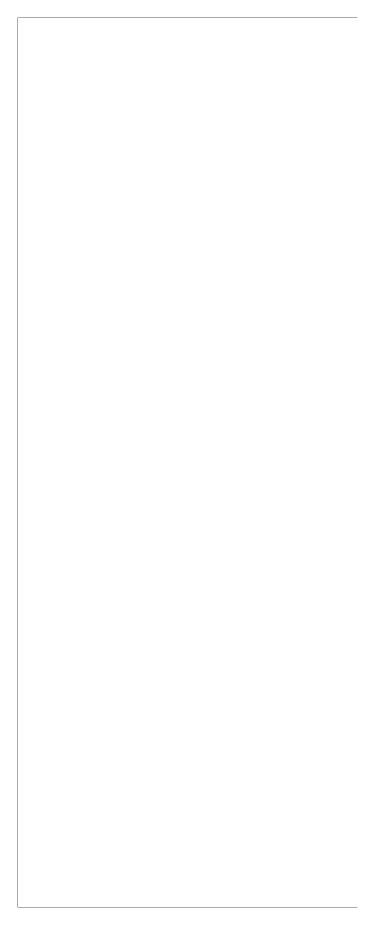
# Model space of a CAD drawing. Header units: metres. Extents: x 0 to 4925, y -4925 to 0.
# Drawn here: x 0 to 1878, y -4925 to 0 of the extents above; entities that cross this region are included whole.
import ezdxf

# ---------------------------------------------------------------- set-up
doc = ezdxf.new("R2010")
doc.units = ezdxf.units.M
doc.layers.add('substrate', color=5, linetype='Continuous')

msp = doc.modelspace()

# ---------------------------------------------------------------- linework, layer by layer
at = {"layer": 'substrate', "const_width": 0.5}
msp.add_lwpolyline([(1879.2, 0), (1869.5, 0), (1859.9, 0), (1850.2, 0), (1840.6, 0), (1831, 0), (1821.3, 0), (1811.7, 0), (1802.1, 0), (1792.4, 0), (1782.8, 0), (1773.2, 0), (1763.5, 0), (1753.9, 0), (1744.2, 0), (1734.6, 0), (1725, 0), (1715.3, 0), (1705.7, 0), (1696.1, 0), (1686.4, 0), (1676.8, 0), (1667.2, 0), (1657.5, 0), (1647.9, 0), (1638.2, 0), (1628.6, 0), (1619, 0), (1609.3, 0), (1599.7, 0), (1590.1, 0), (1580.4, 0), (1570.8, 0), (1561.1, 0), (1551.5, 0), (1541.9, 0), (1532.2, 0), (1522.6, 0), (1513, 0), (1503.3, 0), (1493.7, 0), (1484.1, 0), (1474.4, 0), (1464.8, 0), (1455.1, 0), (1445.5, 0), (1435.9, 0), (1426.2, 0), (1416.6, 0), (1407, 0), (1397.3, 0), (1387.7, 0), (1378.1, 0), (1368.4, 0), (1358.8, 0), (1349.1, 0), (1339.5, 0), (1329.9, 0), (1320.2, 0), (1310.6, 0), (1301, 0), (1291.3, 0), (1281.7, 0), (1272, 0), (1262.4, 0), (1252.8, 0), (1243.1, 0), (1233.5, 0), (1223.9, 0), (1214.2, 0), (1204.6, 0), (1195, 0), (1185.3, 0), (1175.7, 0), (1166, 0), (1156.4, 0), (1146.8, 0), (1137.1, 0), (1127.5, 0), (1117.9, 0), (1108.2, 0), (1098.6, 0), (1088.9, 0), (1079.3, 0), (1069.7, 0), (1060, 0), (1050.4, 0), (1040.8, 0), (1031.1, 0), (1021.5, 0), (1011.9, 0), (1002.2, 0), (992.6, 0), (982.9, 0), (973.3, 0), (963.7, 0), (954, 0), (944.4, 0), (934.8, 0), (925.1, 0), (915.5, 0), (905.9, 0), (896.2, 0), (886.6, 0), (876.9, 0), (867.3, 0), (857.7, 0), (848, 0), (838.4, 0), (828.8, 0), (819.1, 0), (809.5, 0), (799.8, 0), (790.2, 0), (780.6, 0), (770.9, 0), (761.3, 0), (751.7, 0), (742, 0), (732.4, 0), (722.8, 0), (713.1, 0), (703.5, 0), (693.8, 0), (684.2, 0), (674.6, 0), (664.9, 0), (655.3, 0), (645.7, 0), (636, 0), (626.4, 0), (616.8, 0), (607.1, 0), (597.5, 0), (587.8, 0), (578.2, 0), (568.6, 0), (558.9, 0), (549.3, 0), (539.7, 0), (530, 0), (520.4, 0), (510.7, 0), (501.1, 0), (491.5, 0), (481.8, 0), (472.2, 0), (462.6, 0), (452.9, 0), (443.3, 0), (433.7, 0), (424, 0), (414.4, 0), (404.7, 0), (395.1, 0), (385.5, 0), (375.8, 0), (366.2, 0), (356.6, 0), (346.9, 0), (337.3, 0), (327.6, 0), (318, 0), (308.4, 0), (298.7, 0), (289.1, 0), (279.5, 0), (269.8, 0), (260.2, 0), (250.6, 0), (240.9, 0), (231.3, 0), (221.6, 0), (212, 0), (202.4, 0), (192.7, 0), (183.1, 0), (173.5, 0), (163.8, 0), (154.2, 0), (144.6, 0), (134.9, 0), (125.3, 0), (115.6, 0), (106, 0), (96.4, 0), (86.7, 0), (77.1, 0), (67.5, 0), (57.8, 0), (48.2, 0), (38.5, 0), (28.9, 0), (19.3, 0), (9.6, 0), (0, 0), (0, -9.6), (0, -19.3), (0, -28.9), (0, -38.5), (0, -48.2), (0, -57.8), (0, -67.5), (0, -77.1), (0, -86.7), (0, -96.4), (0, -106), (0, -115.6), (0, -125.3), (0, -134.9), (0, -144.6), (0, -154.2), (0, -163.8), (0, -173.5), (0, -183.1), (0, -192.7), (0, -202.4), (0, -212), (0, -221.6), (0, -231.3), (0, -240.9), (0, -250.6), (0, -260.2), (0, -269.8), (0, -279.5), (0, -289.1), (0, -298.7), (0, -308.4), (0, -318), (0, -327.6), (0, -337.3), (0, -346.9), (0, -356.6), (0, -366.2), (0, -375.8), (0, -385.5), (0, -395.1), (0, -404.7), (0, -414.4), (0, -424), (0, -433.7), (0, -443.3), (0, -452.9), (0, -462.6), (0, -472.2), (0, -481.8), (0, -491.5), (0, -501.1), (0, -510.7), (0, -520.4), (0, -530), (0, -539.7), (0, -549.3), (0, -558.9), (0, -568.6), (0, -578.2), (0, -587.8), (0, -597.5), (0, -607.1), (0, -616.8), (0, -626.4), (0, -636), (0, -645.7), (0, -655.3), (0, -664.9), (0, -674.6), (0, -684.2), (0, -693.8), (0, -703.5), (0, -713.1), (0, -722.8), (0, -732.4), (0, -742), (0, -751.7), (0, -761.3), (0, -770.9), (0, -780.6), (0, -790.2), (0, -799.8), (0, -809.5), (0, -819.1), (0, -828.8), (0, -838.4), (0, -848), (0, -857.7), (0, -867.3), (0, -876.9), (0, -886.6), (0, -896.2), (0, -905.9), (0, -915.5), (0, -925.1), (0, -934.8), (0, -944.4), (0, -954), (0, -963.7), (0, -973.3), (0, -982.9), (0, -992.6), (0, -1002.2), (0, -1011.9), (0, -1021.5), (0, -1031.1), (0, -1040.8), (0, -1050.4), (0, -1060), (0, -1069.7), (0, -1079.3), (0, -1088.9), (0, -1098.6), (0, -1108.2), (0, -1117.9), (0, -1127.5), (0, -1137.1), (0, -1146.8), (0, -1156.4), (0, -1166), (0, -1175.7), (0, -1185.3), (0, -1195), (0, -1204.6), (0, -1214.2), (0, -1223.9), (0, -1233.5), (0, -1243.1), (0, -1252.8), (0, -1262.4), (0, -1272), (0, -1281.7), (0, -1291.3), (0, -1301), (0, -1310.6), (0, -1320.2), (0, -1329.9), (0, -1339.5), (0, -1349.1), (0, -1358.8), (0, -1368.4), (0, -1378.1), (0, -1387.7), (0, -1397.3), (0, -1407), (0, -1416.6), (0, -1426.2), (0, -1435.9), (0, -1445.5), (0, -1455.1), (0, -1464.8), (0, -1474.4), (0, -1484.1), (0, -1493.7), (0, -1503.3), (0, -1513), (0, -1522.6), (0, -1532.2), (0, -1541.9), (0, -1551.5), (0, -1561.1), (0, -1570.8), (0, -1580.4), (0, -1590.1), (0, -1599.7), (0, -1609.3), (0, -1619), (0, -1628.6), (0, -1638.2), (0, -1647.9), (0, -1657.5), (0, -1667.2), (0, -1676.8), (0, -1686.4), (0, -1696.1), (0, -1705.7), (0, -1715.3), (0, -1725), (0, -1734.6), (0, -1744.2), (0, -1753.9), (0, -1763.5), (0, -1773.2), (0, -1782.8), (0, -1792.4), (0, -1802.1), (0, -1811.7), (0, -1821.3), (0, -1831), (0, -1840.6), (0, -1850.2), (0, -1859.9), (0, -1869.5), (0, -1879.2), (0, -1888.8), (0, -1898.4), (0, -1908.1), (0, -1917.7), (0, -1927.3), (0, -1937), (0, -1946.6), (0, -1956.3), (0, -1965.9), (0, -1975.5), (0, -1985.2), (0, -1994.8), (0, -2004.4), (0, -2014.1), (0, -2023.7), (0, -2033.3), (0, -2043), (0, -2052.6), (0, -2062.3), (0, -2071.9), (0, -2081.5), (0, -2091.2), (0, -2100.8), (0, -2110.4), (0, -2120.1), (0, -2129.7), (0, -2139.4), (0, -2149), (0, -2158.6), (0, -2168.3), (0, -2177.9), (0, -2187.5), (0, -2197.2), (0, -2206.8), (0, -2216.4), (0, -2226.1), (0, -2235.7), (0, -2245.4), (0, -2255), (0, -2264.6), (0, -2274.3), (0, -2283.9), (0, -2293.5), (0, -2303.2), (0, -2312.8), (0, -2322.4), (0, -2332.1), (0, -2341.7), (0, -2351.4), (0, -2361), (0, -2370.6), (0, -2380.3), (0, -2389.9), (0, -2399.5), (0, -2409.2), (0, -2418.8), (0, -2428.5), (0, -2438.1), (0, -2447.7), (0, -2457.4), (0, -2467), (0, -2476.6), (0, -2486.3), (0, -2495.9), (0, -2505.5), (0, -2515.2), (0, -2524.8), (0, -2534.5), (0, -2544.1), (0, -2553.7), (0, -2563.4), (0, -2573), (0, -2582.6), (0, -2592.3), (0, -2601.9), (0, -2611.6), (0, -2621.2), (0, -2630.8), (0, -2640.5), (0, -2650.1), (0, -2659.7), (0, -2669.4), (0, -2679), (0, -2688.6), (0, -2698.3), (0, -2707.9), (0, -2717.6), (0, -2727.2), (0, -2736.8), (0, -2746.5), (0, -2756.1), (0, -2765.7), (0, -2775.4), (0, -2785), (0, -2794.6), (0, -2804.3), (0, -2813.9), (0, -2823.6), (0, -2833.2), (0, -2842.8), (0, -2852.5), (0, -2862.1), (0, -2871.7), (0, -2881.4), (0, -2891), (0, -2900.7), (0, -2910.3), (0, -2919.9), (0, -2929.6), (0, -2939.2), (0, -2948.8), (0, -2958.5), (0, -2968.1), (0, -2977.7), (0, -2987.4), (0, -2997), (0, -3006.7), (0, -3016.3), (0, -3025.9), (0, -3035.6), (0, -3045.2), (0, -3054.8), (0, -3064.5), (0, -3074.1), (0, -3083.8), (0, -3093.4), (0, -3103), (0, -3112.7), (0, -3122.3), (0, -3131.9), (0, -3141.6), (0, -3151.2), (0, -3160.8), (0, -3170.5), (0, -3180.1), (0, -3189.8), (0, -3199.4), (0, -3209), (0, -3218.7), (0, -3228.3), (0, -3237.9), (0, -3247.6), (0, -3257.2), (0, -3266.8), (0, -3276.5), (0, -3286.1), (0, -3295.8), (0, -3305.4), (0, -3315), (0, -3324.7), (0, -3334.3), (0, -3343.9), (0, -3353.6), (0, -3363.2), (0, -3372.9), (0, -3382.5), (0, -3392.1), (0, -3401.8), (0, -3411.4), (0, -3421), (0, -3430.7), (0, -3440.3), (0, -3449.9), (0, -3459.6), (0, -3469.2), (0, -3478.9), (0, -3488.5), (0, -3498.1), (0, -3507.8), (0, -3517.4), (0, -3527), (0, -3536.7), (0, -3546.3), (0, -3555.9), (0, -3565.6), (0, -3575.2), (0, -3584.9), (0, -3594.5), (0, -3604.1), (0, -3613.8), (0, -3623.4), (0, -3633), (0, -3642.7), (0, -3652.3), (0, -3662), (0, -3671.6), (0, -3681.2), (0, -3690.9), (0, -3700.5), (0, -3710.1), (0, -3719.8), (0, -3729.4), (0, -3739), (0, -3748.7), (0, -3758.3), (0, -3768), (0, -3777.6), (0, -3787.2), (0, -3796.9), (0, -3806.5), (0, -3816.1), (0, -3825.8), (0, -3835.4), (0, -3845.1), (0, -3854.7), (0, -3864.3), (0, -3874), (0, -3883.6), (0, -3893.2), (0, -3902.9), (0, -3912.5), (0, -3922.1), (0, -3931.8), (0, -3941.4), (0, -3951.1), (0, -3960.7), (0, -3970.3), (0, -3980), (0, -3989.6), (0, -3999.2), (0, -4008.9), (0, -4018.5), (0, -4028.1), (0, -4037.8), (0, -4047.4), (0, -4057.1), (0, -4066.7), (0, -4076.3), (0, -4086), (0, -4095.6), (0, -4105.2), (0, -4114.9), (0, -4124.5), (0, -4134.2), (0, -4143.8), (0, -4153.4), (0, -4163.1), (0, -4172.7), (0, -4182.3), (0, -4192), (0, -4201.6), (0, -4211.2), (0, -4220.9), (0, -4230.5), (0, -4240.2), (0, -4249.8), (0, -4259.4), (0, -4269.1), (0, -4278.7), (0, -4288.3), (0, -4298), (0, -4307.6), (0, -4317.2), (0, -4326.9), (0, -4336.5), (0, -4346.2), (0, -4355.8), (0, -4365.4), (0, -4375.1), (0, -4384.7), (0, -4394.3), (0, -4404), (0, -4413.6), (0, -4423.3), (0, -4432.9), (0, -4442.5), (0, -4452.2), (0, -4461.8), (0, -4471.4), (0, -4481.1), (0, -4490.7), (0, -4500.3), (0, -4510), (0, -4519.6), (0, -4529.3), (0, -4538.9), (0, -4548.5), (0, -4558.2), (0, -4567.8), (0, -4577.4), (0, -4587.1), (0, -4596.7), (0, -4606.4), (0, -4616), (0, -4625.6), (0, -4635.3), (0, -4644.9), (0, -4654.5), (0, -4664.2), (0, -4673.8), (0, -4683.4), (0, -4693.1), (0, -4702.7), (0, -4712.4), (0, -4722), (0, -4731.6), (0, -4741.3), (0, -4750.9), (0, -4760.5), (0, -4770.2), (0, -4779.8), (0, -4789.4), (0, -4799.1), (0, -4808.7), (0, -4818.4), (0, -4828), (0, -4837.6), (0, -4847.3), (0, -4856.9), (0, -4866.5), (0, -4876.2), (0, -4885.8), (0, -4895.5), (0, -4905.1), (0, -4914.7), (0, -4924.4), (9.6, -4924.4), (19.3, -4924.4), (28.9, -4924.4), (38.5, -4924.4), (48.2, -4924.4), (57.8, -4924.4), (67.5, -4924.4), (77.1, -4924.4), (86.7, -4924.4), (96.4, -4924.4), (106, -4924.4), (115.6, -4924.4), (125.3, -4924.4), (134.9, -4924.4), (144.6, -4924.4), (154.2, -4924.4), (163.8, -4924.4), (173.5, -4924.4), (183.1, -4924.4), (192.7, -4924.4), (202.4, -4924.4), (212, -4924.4), (221.6, -4924.4), (231.3, -4924.4), (240.9, -4924.4), (250.6, -4924.4), (260.2, -4924.4), (269.8, -4924.4), (279.5, -4924.4), (289.1, -4924.4), (298.7, -4924.4), (308.4, -4924.4), (318, -4924.4), (327.6, -4924.4), (337.3, -4924.4), (346.9, -4924.4), (356.6, -4924.4), (366.2, -4924.4), (375.8, -4924.4), (385.5, -4924.4), (395.1, -4924.4), (404.7, -4924.4), (414.4, -4924.4), (424, -4924.4), (433.7, -4924.4), (443.3, -4924.4), (452.9, -4924.4), (462.6, -4924.4), (472.2, -4924.4), (481.8, -4924.4), (491.5, -4924.4), (501.1, -4924.4), (510.7, -4924.4), (520.4, -4924.4), (530, -4924.4), (539.7, -4924.4), (549.3, -4924.4), (558.9, -4924.4), (568.6, -4924.4), (578.2, -4924.4), (587.8, -4924.4), (597.5, -4924.4), (607.1, -4924.4), (616.8, -4924.4), (626.4, -4924.4), (636, -4924.4), (645.7, -4924.4), (655.3, -4924.4), (664.9, -4924.4), (674.6, -4924.4), (684.2, -4924.4), (693.8, -4924.4), (703.5, -4924.4), (713.1, -4924.4), (722.8, -4924.4), (732.4, -4924.4), (742, -4924.4), (751.7, -4924.4), (761.3, -4924.4), (770.9, -4924.4), (780.6, -4924.4), (790.2, -4924.4), (799.8, -4924.4), (809.5, -4924.4), (819.1, -4924.4), (828.8, -4924.4), (838.4, -4924.4), (848, -4924.4), (857.7, -4924.4), (867.3, -4924.4), (876.9, -4924.4), (886.6, -4924.4), (896.2, -4924.4), (905.9, -4924.4), (915.5, -4924.4), (925.1, -4924.4), (934.8, -4924.4), (944.4, -4924.4), (954, -4924.4), (963.7, -4924.4), (973.3, -4924.4), (982.9, -4924.4), (992.6, -4924.4), (1002.2, -4924.4), (1011.9, -4924.4), (1021.5, -4924.4), (1031.1, -4924.4), (1040.8, -4924.4), (1050.4, -4924.4), (1060, -4924.4), (1069.7, -4924.4), (1079.3, -4924.4), (1088.9, -4924.4), (1098.6, -4924.4), (1108.2, -4924.4), (1117.9, -4924.4), (1127.5, -4924.4), (1137.1, -4924.4), (1146.8, -4924.4), (1156.4, -4924.4), (1166, -4924.4), (1175.7, -4924.4), (1185.3, -4924.4), (1195, -4924.4), (1204.6, -4924.4), (1214.2, -4924.4), (1223.9, -4924.4), (1233.5, -4924.4), (1243.1, -4924.4), (1252.8, -4924.4), (1262.4, -4924.4), (1272, -4924.4), (1281.7, -4924.4), (1291.3, -4924.4), (1301, -4924.4), (1310.6, -4924.4), (1320.2, -4924.4), (1329.9, -4924.4), (1339.5, -4924.4), (1349.1, -4924.4), (1358.8, -4924.4), (1368.4, -4924.4), (1378.1, -4924.4), (1387.7, -4924.4), (1397.3, -4924.4), (1407, -4924.4), (1416.6, -4924.4), (1426.2, -4924.4), (1435.9, -4924.4), (1445.5, -4924.4), (1455.1, -4924.4), (1464.8, -4924.4), (1474.4, -4924.4), (1484.1, -4924.4), (1493.7, -4924.4), (1503.3, -4924.4), (1513, -4924.4), (1522.6, -4924.4), (1532.2, -4924.4), (1541.9, -4924.4), (1551.5, -4924.4), (1561.1, -4924.4), (1570.8, -4924.4), (1580.4, -4924.4), (1590.1, -4924.4), (1599.7, -4924.4), (1609.3, -4924.4), (1619, -4924.4), (1628.6, -4924.4), (1638.2, -4924.4), (1647.9, -4924.4), (1657.5, -4924.4), (1667.2, -4924.4), (1676.8, -4924.4), (1686.4, -4924.4), (1696.1, -4924.4), (1705.7, -4924.4), (1715.3, -4924.4), (1725, -4924.4), (1734.6, -4924.4), (1744.2, -4924.4), (1753.9, -4924.4), (1763.5, -4924.4), (1773.2, -4924.4), (1782.8, -4924.4), (1792.4, -4924.4), (1802.1, -4924.4), (1811.7, -4924.4), (1821.3, -4924.4), (1831, -4924.4), (1840.6, -4924.4), (1850.2, -4924.4), (1859.9, -4924.4), (1869.5, -4924.4), (1879.2, -4924.4)], dxfattribs=at)

doc.saveas('drawing.dxf')
